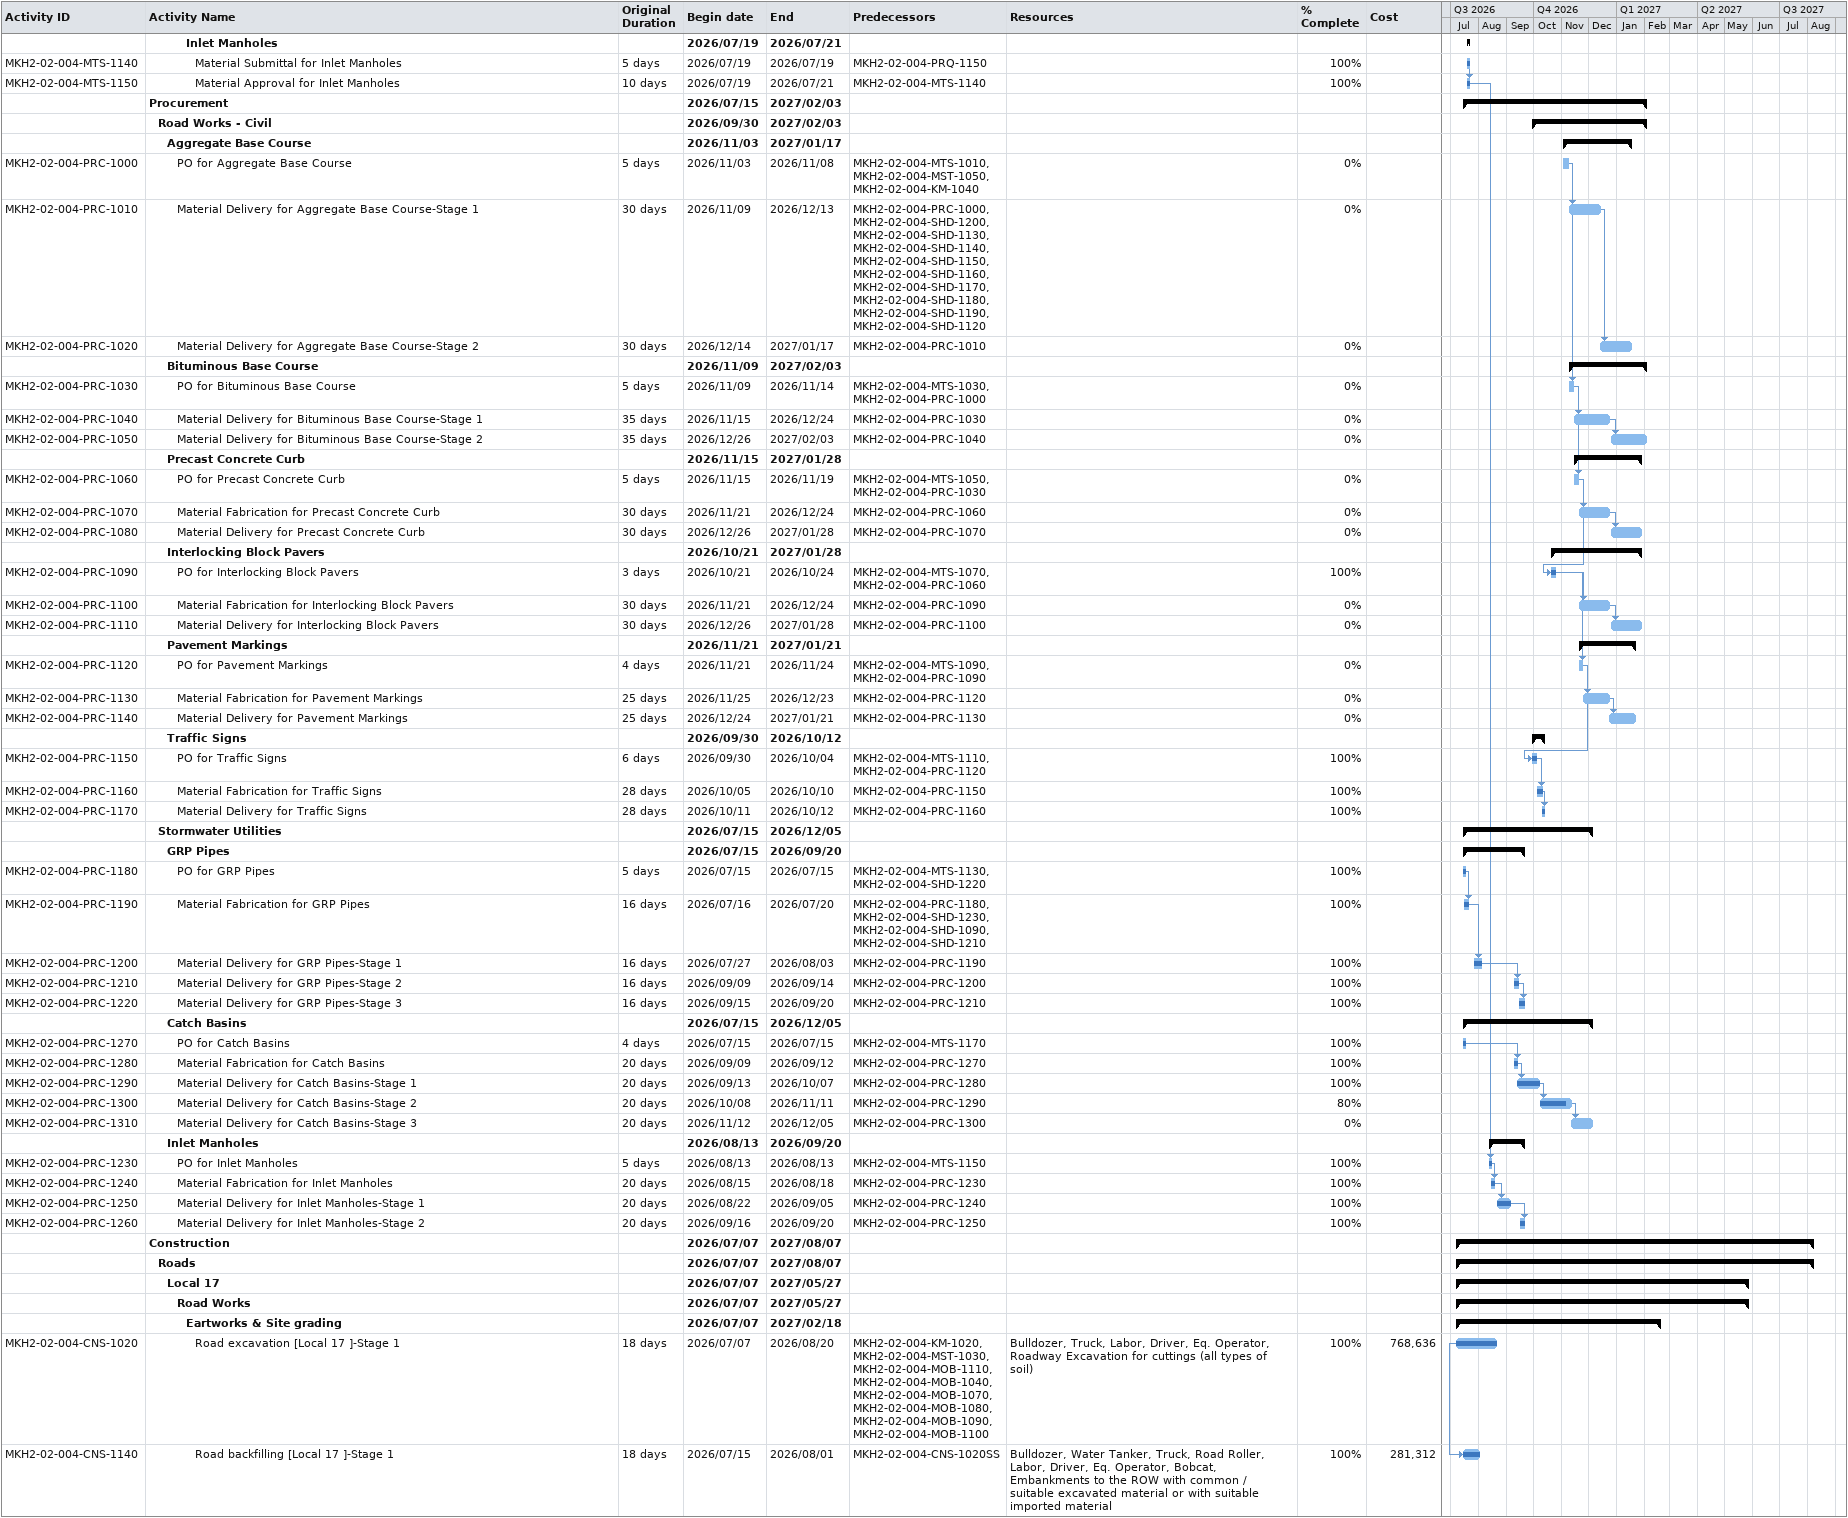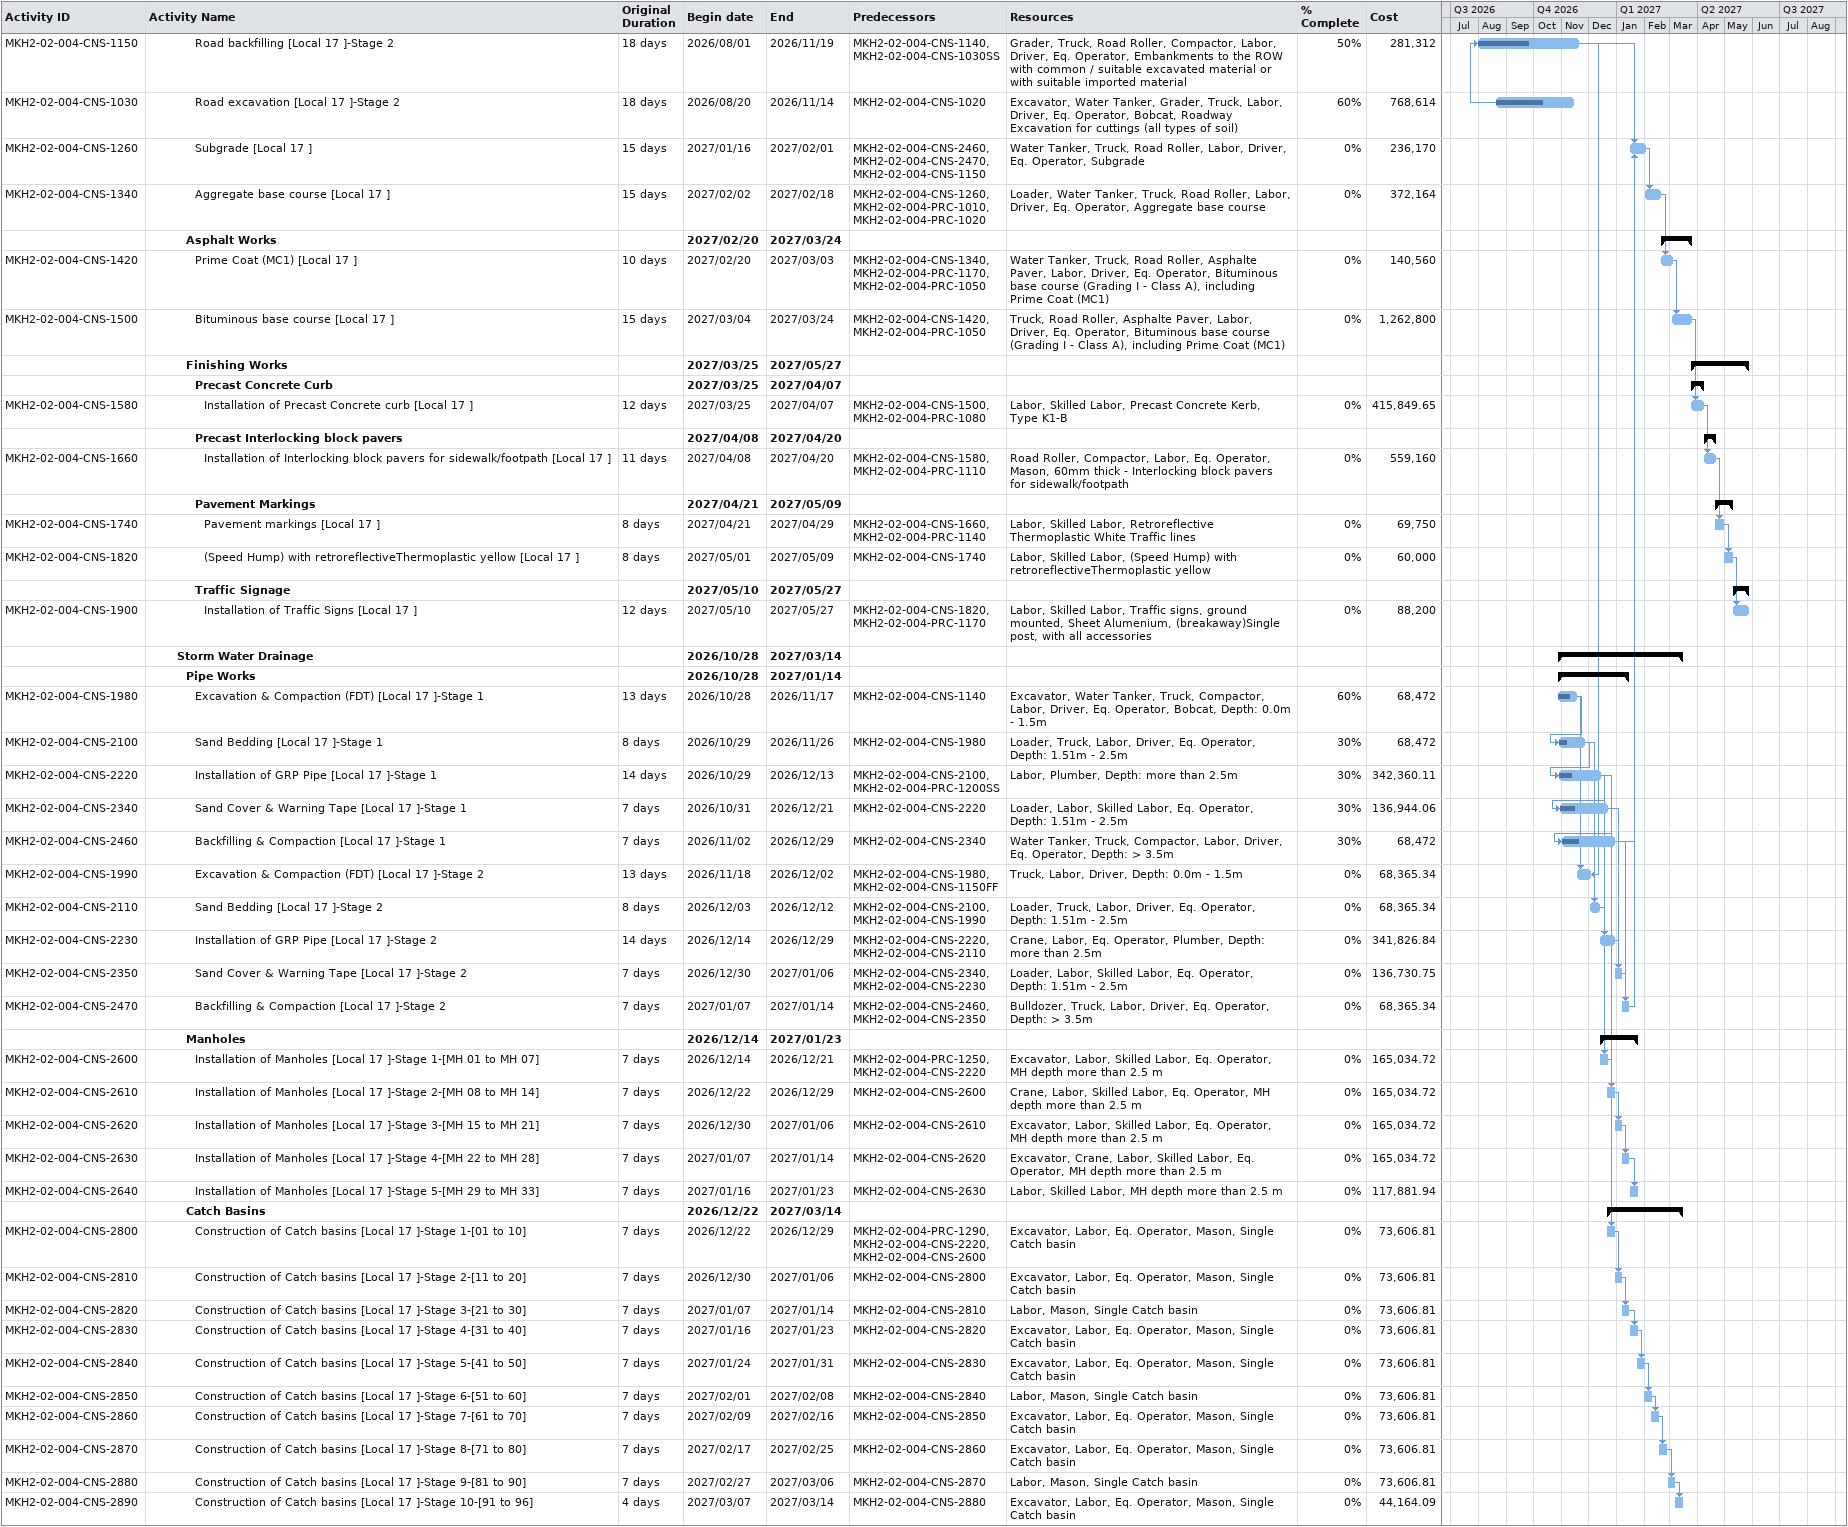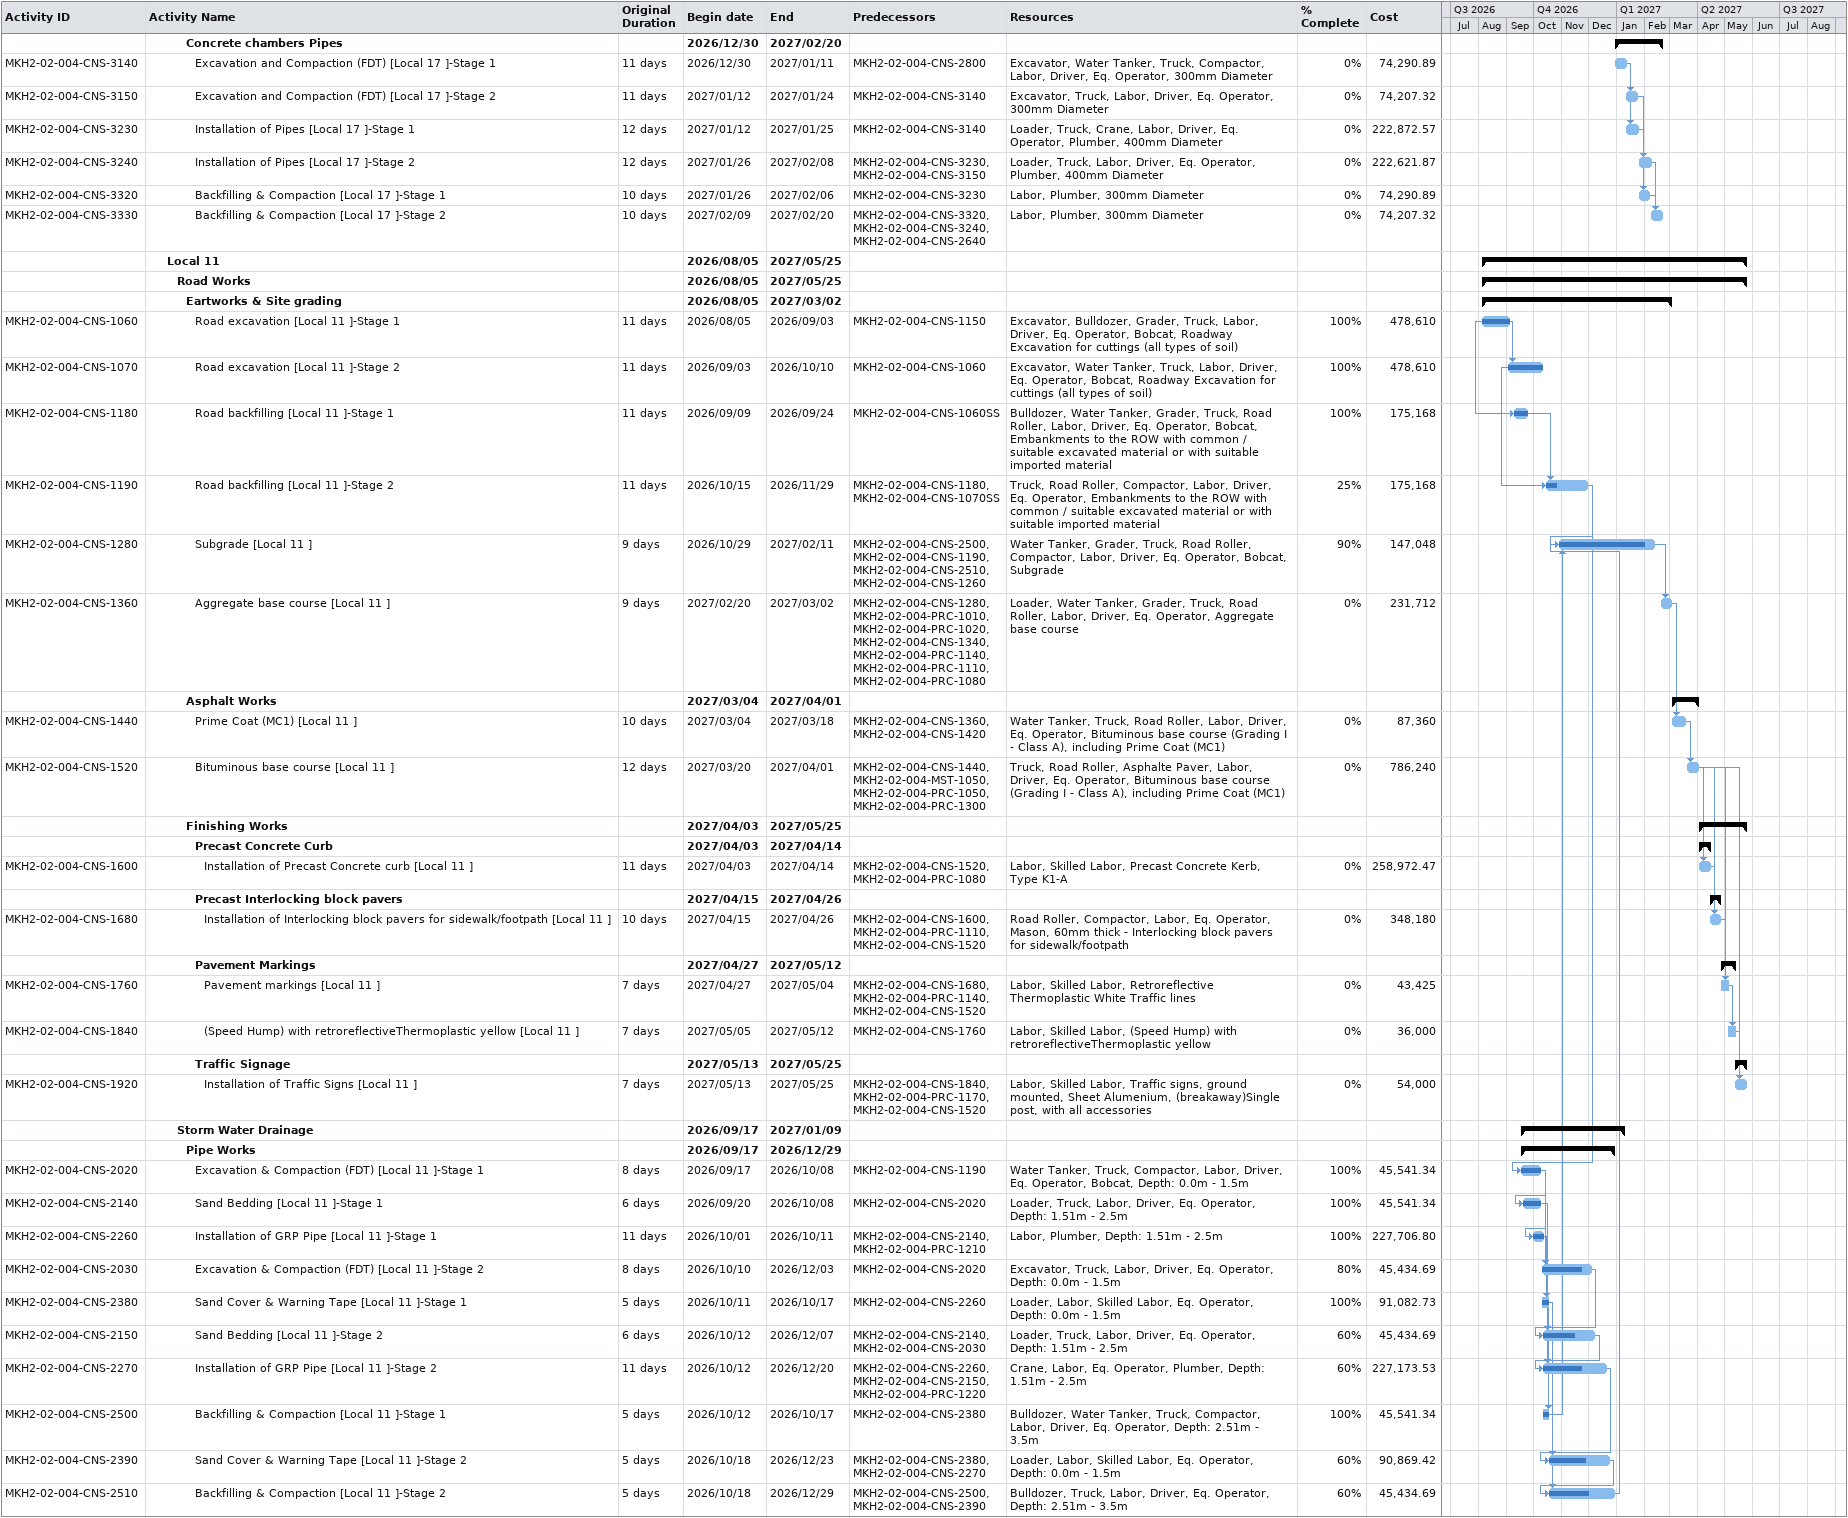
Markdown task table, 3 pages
| ID | Level | Task | Original duration | Start | Finish | Predecessors | Resources | % complete | Cost |
|---|---|---|---|---|---|---|---|---|---|
|  | 5 | **Inlet Manholes** |  | 2026-07-19 | 2026-07-21 |  |  |  |  |
| MKH2-02-004-MTS-1140 | 6 | Material Submittal for Inlet Manholes | 5d | 2026-07-19 | 2026-07-19 | MKH2-02-004-PRQ-1150 |  | 100 |  |
| MKH2-02-004-MTS-1150 | 6 | Material Approval for Inlet Manholes | 10d | 2026-07-19 | 2026-07-21 | MKH2-02-004-MTS-1140 |  | 100 |  |
|  | 1 | **Procurement** |  | 2026-07-15 | 2027-02-03 |  |  |  |  |
|  | 2 | **Road Works - Civil** |  | 2026-09-30 | 2027-02-03 |  |  |  |  |
|  | 3 | **Aggregate Base Course** |  | 2026-11-03 | 2027-01-17 |  |  |  |  |
| MKH2-02-004-PRC-1000 | 4 | PO for Aggregate Base Course | 5d | 2026-11-03 | 2026-11-08 | MKH2-02-004-MTS-1010, MKH2-02-004-MST-1050, MKH2-02-004-KM-1040 |  | 0 |  |
| MKH2-02-004-PRC-1010 | 4 | Material Delivery for Aggregate Base Course-Stage 1 | 30d | 2026-11-09 | 2026-12-13 | MKH2-02-004-PRC-1000, MKH2-02-004-SHD-1200, MKH2-02-004-SHD-1130, MKH2-02-004-SHD-1140, MKH2-02-004-SHD-1150, MKH2-02-004-SHD-1160, MKH2-02-004-SHD-1170, MKH2-02-004-SHD-1180, MKH2-02-004-SHD-1190, MKH2-02-004-SHD-1120 |  | 0 |  |
| MKH2-02-004-PRC-1020 | 4 | Material Delivery for Aggregate Base Course-Stage 2 | 30d | 2026-12-14 | 2027-01-17 | MKH2-02-004-PRC-1010 |  | 0 |  |
|  | 3 | **Bituminous Base Course** |  | 2026-11-09 | 2027-02-03 |  |  |  |  |
| MKH2-02-004-PRC-1030 | 4 | PO for Bituminous Base Course | 5d | 2026-11-09 | 2026-11-14 | MKH2-02-004-MTS-1030, MKH2-02-004-PRC-1000 |  | 0 |  |
| MKH2-02-004-PRC-1040 | 4 | Material Delivery for Bituminous Base Course-Stage 1 | 35d | 2026-11-15 | 2026-12-24 | MKH2-02-004-PRC-1030 |  | 0 |  |
| MKH2-02-004-PRC-1050 | 4 | Material Delivery for Bituminous Base Course-Stage 2 | 35d | 2026-12-26 | 2027-02-03 | MKH2-02-004-PRC-1040 |  | 0 |  |
|  | 3 | **Precast Concrete Curb** |  | 2026-11-15 | 2027-01-28 |  |  |  |  |
| MKH2-02-004-PRC-1060 | 4 | PO for Precast Concrete Curb | 5d | 2026-11-15 | 2026-11-19 | MKH2-02-004-MTS-1050, MKH2-02-004-PRC-1030 |  | 0 |  |
| MKH2-02-004-PRC-1070 | 4 | Material Fabrication for Precast Concrete Curb | 30d | 2026-11-21 | 2026-12-24 | MKH2-02-004-PRC-1060 |  | 0 |  |
| MKH2-02-004-PRC-1080 | 4 | Material Delivery for Precast Concrete Curb | 30d | 2026-12-26 | 2027-01-28 | MKH2-02-004-PRC-1070 |  | 0 |  |
|  | 3 | **Interlocking Block Pavers** |  | 2026-10-21 | 2027-01-28 |  |  |  |  |
| MKH2-02-004-PRC-1090 | 4 | PO for Interlocking Block Pavers | 3d | 2026-10-21 | 2026-10-24 | MKH2-02-004-MTS-1070, MKH2-02-004-PRC-1060 |  | 100 |  |
| MKH2-02-004-PRC-1100 | 4 | Material Fabrication for Interlocking Block Pavers | 30d | 2026-11-21 | 2026-12-24 | MKH2-02-004-PRC-1090 |  | 0 |  |
| MKH2-02-004-PRC-1110 | 4 | Material Delivery for Interlocking Block Pavers | 30d | 2026-12-26 | 2027-01-28 | MKH2-02-004-PRC-1100 |  | 0 |  |
|  | 3 | **Pavement Markings** |  | 2026-11-21 | 2027-01-21 |  |  |  |  |
| MKH2-02-004-PRC-1120 | 4 | PO for Pavement Markings | 4d | 2026-11-21 | 2026-11-24 | MKH2-02-004-MTS-1090, MKH2-02-004-PRC-1090 |  | 0 |  |
| MKH2-02-004-PRC-1130 | 4 | Material Fabrication for Pavement Markings | 25d | 2026-11-25 | 2026-12-23 | MKH2-02-004-PRC-1120 |  | 0 |  |
| MKH2-02-004-PRC-1140 | 4 | Material Delivery for Pavement Markings | 25d | 2026-12-24 | 2027-01-21 | MKH2-02-004-PRC-1130 |  | 0 |  |
|  | 3 | **Traffic Signs** |  | 2026-09-30 | 2026-10-12 |  |  |  |  |
| MKH2-02-004-PRC-1150 | 4 | PO for Traffic Signs | 6d | 2026-09-30 | 2026-10-04 | MKH2-02-004-MTS-1110, MKH2-02-004-PRC-1120 |  | 100 |  |
| MKH2-02-004-PRC-1160 | 4 | Material Fabrication for Traffic Signs | 28d | 2026-10-05 | 2026-10-10 | MKH2-02-004-PRC-1150 |  | 100 |  |
| MKH2-02-004-PRC-1170 | 4 | Material Delivery for Traffic Signs | 28d | 2026-10-11 | 2026-10-12 | MKH2-02-004-PRC-1160 |  | 100 |  |
|  | 2 | **Stormwater Utilities** |  | 2026-07-15 | 2026-12-05 |  |  |  |  |
|  | 3 | **GRP Pipes** |  | 2026-07-15 | 2026-09-20 |  |  |  |  |
| MKH2-02-004-PRC-1180 | 4 | PO for GRP Pipes | 5d | 2026-07-15 | 2026-07-15 | MKH2-02-004-MTS-1130, MKH2-02-004-SHD-1220 |  | 100 |  |
| MKH2-02-004-PRC-1190 | 4 | Material Fabrication for GRP Pipes | 16d | 2026-07-16 | 2026-07-20 | MKH2-02-004-PRC-1180, MKH2-02-004-SHD-1230, MKH2-02-004-SHD-1090, MKH2-02-004-SHD-1210 |  | 100 |  |
| MKH2-02-004-PRC-1200 | 4 | Material Delivery for GRP Pipes-Stage 1 | 16d | 2026-07-27 | 2026-08-03 | MKH2-02-004-PRC-1190 |  | 100 |  |
| MKH2-02-004-PRC-1210 | 4 | Material Delivery for GRP Pipes-Stage 2 | 16d | 2026-09-09 | 2026-09-14 | MKH2-02-004-PRC-1200 |  | 100 |  |
| MKH2-02-004-PRC-1220 | 4 | Material Delivery for GRP Pipes-Stage 3 | 16d | 2026-09-15 | 2026-09-20 | MKH2-02-004-PRC-1210 |  | 100 |  |
|  | 3 | **Catch Basins** |  | 2026-07-15 | 2026-12-05 |  |  |  |  |
| MKH2-02-004-PRC-1270 | 4 | PO for Catch Basins | 4d | 2026-07-15 | 2026-07-15 | MKH2-02-004-MTS-1170 |  | 100 |  |
| MKH2-02-004-PRC-1280 | 4 | Material Fabrication for Catch Basins | 20d | 2026-09-09 | 2026-09-12 | MKH2-02-004-PRC-1270 |  | 100 |  |
| MKH2-02-004-PRC-1290 | 4 | Material Delivery for Catch Basins-Stage 1 | 20d | 2026-09-13 | 2026-10-07 | MKH2-02-004-PRC-1280 |  | 100 |  |
| MKH2-02-004-PRC-1300 | 4 | Material Delivery for Catch Basins-Stage 2 | 20d | 2026-10-08 | 2026-11-11 | MKH2-02-004-PRC-1290 |  | 80 |  |
| MKH2-02-004-PRC-1310 | 4 | Material Delivery for Catch Basins-Stage 3 | 20d | 2026-11-12 | 2026-12-05 | MKH2-02-004-PRC-1300 |  | 0 |  |
|  | 3 | **Inlet Manholes** |  | 2026-08-13 | 2026-09-20 |  |  |  |  |
| MKH2-02-004-PRC-1230 | 4 | PO for Inlet Manholes | 5d | 2026-08-13 | 2026-08-13 | MKH2-02-004-MTS-1150 |  | 100 |  |
| MKH2-02-004-PRC-1240 | 4 | Material Fabrication for Inlet Manholes | 20d | 2026-08-15 | 2026-08-18 | MKH2-02-004-PRC-1230 |  | 100 |  |
| MKH2-02-004-PRC-1250 | 4 | Material Delivery for Inlet Manholes-Stage 1 | 20d | 2026-08-22 | 2026-09-05 | MKH2-02-004-PRC-1240 |  | 100 |  |
| MKH2-02-004-PRC-1260 | 4 | Material Delivery for Inlet Manholes-Stage 2 | 20d | 2026-09-16 | 2026-09-20 | MKH2-02-004-PRC-1250 |  | 100 |  |
|  | 1 | **Construction** |  | 2026-07-07 | 2027-08-07 |  |  |  |  |
|  | 2 | **Roads** |  | 2026-07-07 | 2027-08-07 |  |  |  |  |
|  | 3 | **Local 17** |  | 2026-07-07 | 2027-05-27 |  |  |  |  |
|  | 4 | **Road Works** |  | 2026-07-07 | 2027-05-27 |  |  |  |  |
|  | 5 | **Eartworks & Site grading** |  | 2026-07-07 | 2027-02-18 |  |  |  |  |
| MKH2-02-004-CNS-1020 | 6 | Road excavation [Local 17 ]-Stage 1 | 18d | 2026-07-07 | 2026-08-20 | MKH2-02-004-KM-1020, MKH2-02-004-MST-1030, MKH2-02-004-MOB-1110, MKH2-02-004-MOB-1040, MKH2-02-004-MOB-1070, MKH2-02-004-MOB-1080, MKH2-02-004-MOB-1090, MKH2-02-004-MOB-1100 | Bulldozer, Truck, Labor, Driver, Eq. Operator, Roadway Excavation for cuttings (all types of soil) | 100 | 768636 |
| MKH2-02-004-CNS-1140 | 6 | Road backfilling [Local 17 ]-Stage 1 | 18d | 2026-07-15 | 2026-08-01 | MKH2-02-004-CNS-1020SS | Bulldozer, Water Tanker, Truck, Road Roller, Labor, Driver, Eq. Operator, Bobcat, Embankments to the ROW with common / suitable excavated material or with suitable imported material | 100 | 281312 |
| MKH2-02-004-CNS-1150 | 6 | Road backfilling [Local 17 ]-Stage 2 | 18d | 2026-08-01 | 2026-11-19 | MKH2-02-004-CNS-1140, MKH2-02-004-CNS-1030SS | Grader, Truck, Road Roller, Compactor, Labor, Driver, Eq. Operator, Embankments to the ROW with common / suitable excavated material or with suitable imported material | 50 | 281312 |
| MKH2-02-004-CNS-1030 | 6 | Road excavation [Local 17 ]-Stage 2 | 18d | 2026-08-20 | 2026-11-14 | MKH2-02-004-CNS-1020 | Excavator, Water Tanker, Grader, Truck, Labor, Driver, Eq. Operator, Bobcat, Roadway Excavation for cuttings (all types of soil) | 60 | 768614 |
| MKH2-02-004-CNS-1260 | 6 | Subgrade [Local 17 ] | 15d | 2027-01-16 | 2027-02-01 | MKH2-02-004-CNS-2460, MKH2-02-004-CNS-2470, MKH2-02-004-CNS-1150 | Water Tanker, Truck, Road Roller, Labor, Driver, Eq. Operator, Subgrade | 0 | 236170 |
| MKH2-02-004-CNS-1340 | 6 | Aggregate base course [Local 17 ] | 15d | 2027-02-02 | 2027-02-18 | MKH2-02-004-CNS-1260, MKH2-02-004-PRC-1010, MKH2-02-004-PRC-1020 | Loader, Water Tanker, Truck, Road Roller, Labor, Driver, Eq. Operator, Aggregate base course | 0 | 372164 |
|  | 5 | **Asphalt Works** |  | 2027-02-20 | 2027-03-24 |  |  |  |  |
| MKH2-02-004-CNS-1420 | 6 | Prime Coat (MC1) [Local 17 ] | 10d | 2027-02-20 | 2027-03-03 | MKH2-02-004-CNS-1340, MKH2-02-004-PRC-1170, MKH2-02-004-PRC-1050 | Water Tanker, Truck, Road Roller, Asphalte Paver, Labor, Driver, Eq. Operator, Bituminous base course (Grading I - Class A), including Prime Coat (MC1) | 0 | 140560 |
| MKH2-02-004-CNS-1500 | 6 | Bituminous base course [Local 17 ] | 15d | 2027-03-04 | 2027-03-24 | MKH2-02-004-CNS-1420, MKH2-02-004-PRC-1050 | Truck, Road Roller, Asphalte Paver, Labor, Driver, Eq. Operator, Bituminous base course (Grading I - Class A), including Prime Coat (MC1) | 0 | 1262800 |
|  | 5 | **Finishing Works** |  | 2027-03-25 | 2027-05-27 |  |  |  |  |
|  | 6 | **Precast Concrete Curb** |  | 2027-03-25 | 2027-04-07 |  |  |  |  |
| MKH2-02-004-CNS-1580 | 7 | Installation of Precast Concrete curb [Local 17 ] | 12d | 2027-03-25 | 2027-04-07 | MKH2-02-004-CNS-1500, MKH2-02-004-PRC-1080 | Labor, Skilled Labor, Precast Concrete Kerb, Type K1-B | 0 | 415849.65 |
|  | 6 | **Precast Interlocking block pavers** |  | 2027-04-08 | 2027-04-20 |  |  |  |  |
| MKH2-02-004-CNS-1660 | 7 | Installation of Interlocking block pavers for sidewalk/footpath [Local 17 ] | 11d | 2027-04-08 | 2027-04-20 | MKH2-02-004-CNS-1580, MKH2-02-004-PRC-1110 | Road Roller, Compactor, Labor, Eq. Operator, Mason, 60mm thick - Interlocking block pavers for sidewalk/footpath | 0 | 559160 |
|  | 6 | **Pavement Markings** |  | 2027-04-21 | 2027-05-09 |  |  |  |  |
| MKH2-02-004-CNS-1740 | 7 | Pavement markings [Local 17 ] | 8d | 2027-04-21 | 2027-04-29 | MKH2-02-004-CNS-1660, MKH2-02-004-PRC-1140 | Labor, Skilled Labor, Retroreflective Thermoplastic White Traffic lines | 0 | 69750 |
| MKH2-02-004-CNS-1820 | 7 | (Speed Hump) with retroreflectiveThermoplastic yellow [Local 17 ] | 8d | 2027-05-01 | 2027-05-09 | MKH2-02-004-CNS-1740 | Labor, Skilled Labor, (Speed Hump) with retroreflectiveThermoplastic yellow | 0 | 60000 |
|  | 6 | **Traffic Signage** |  | 2027-05-10 | 2027-05-27 |  |  |  |  |
| MKH2-02-004-CNS-1900 | 7 | Installation of Traffic Signs [Local 17 ] | 12d | 2027-05-10 | 2027-05-27 | MKH2-02-004-CNS-1820, MKH2-02-004-PRC-1170 | Labor, Skilled Labor, Traffic signs, ground mounted, Sheet Alumenium, (breakaway)Single post, with all accessories | 0 | 88200 |
|  | 4 | **Storm Water Drainage** |  | 2026-10-28 | 2027-03-14 |  |  |  |  |
|  | 5 | **Pipe Works** |  | 2026-10-28 | 2027-01-14 |  |  |  |  |
| MKH2-02-004-CNS-1980 | 6 | Excavation & Compaction (FDT) [Local 17 ]-Stage 1 | 13d | 2026-10-28 | 2026-11-17 | MKH2-02-004-CNS-1140 | Excavator, Water Tanker, Truck, Compactor, Labor, Driver, Eq. Operator, Bobcat, Depth: 0.0m - 1.5m | 60 | 68472 |
| MKH2-02-004-CNS-2100 | 6 | Sand Bedding [Local 17 ]-Stage 1 | 8d | 2026-10-29 | 2026-11-26 | MKH2-02-004-CNS-1980 | Loader, Truck, Labor, Driver, Eq. Operator, Depth: 1.51m - 2.5m | 30 | 68472 |
| MKH2-02-004-CNS-2220 | 6 | Installation of GRP Pipe [Local 17 ]-Stage 1 | 14d | 2026-10-29 | 2026-12-13 | MKH2-02-004-CNS-2100, MKH2-02-004-PRC-1200SS | Labor, Plumber, Depth: more than 2.5m | 30 | 342360.11 |
| MKH2-02-004-CNS-2340 | 6 | Sand Cover & Warning Tape [Local 17 ]-Stage 1 | 7d | 2026-10-31 | 2026-12-21 | MKH2-02-004-CNS-2220 | Loader, Labor, Skilled Labor, Eq. Operator, Depth: 1.51m - 2.5m | 30 | 136944.06 |
| MKH2-02-004-CNS-2460 | 6 | Backfilling & Compaction [Local 17 ]-Stage 1 | 7d | 2026-11-02 | 2026-12-29 | MKH2-02-004-CNS-2340 | Water Tanker, Truck, Compactor, Labor, Driver, Eq. Operator, Depth: > 3.5m | 30 | 68472 |
| MKH2-02-004-CNS-1990 | 6 | Excavation & Compaction (FDT) [Local 17 ]-Stage 2 | 13d | 2026-11-18 | 2026-12-02 | MKH2-02-004-CNS-1980, MKH2-02-004-CNS-1150FF | Truck, Labor, Driver, Depth: 0.0m - 1.5m | 0 | 68365.34 |
| MKH2-02-004-CNS-2110 | 6 | Sand Bedding [Local 17 ]-Stage 2 | 8d | 2026-12-03 | 2026-12-12 | MKH2-02-004-CNS-2100, MKH2-02-004-CNS-1990 | Loader, Truck, Labor, Driver, Eq. Operator, Depth: 1.51m - 2.5m | 0 | 68365.34 |
| MKH2-02-004-CNS-2230 | 6 | Installation of GRP Pipe [Local 17 ]-Stage 2 | 14d | 2026-12-14 | 2026-12-29 | MKH2-02-004-CNS-2220, MKH2-02-004-CNS-2110 | Crane, Labor, Eq. Operator, Plumber, Depth: more than 2.5m | 0 | 341826.84 |
| MKH2-02-004-CNS-2350 | 6 | Sand Cover & Warning Tape [Local 17 ]-Stage 2 | 7d | 2026-12-30 | 2027-01-06 | MKH2-02-004-CNS-2340, MKH2-02-004-CNS-2230 | Loader, Labor, Skilled Labor, Eq. Operator, Depth: 1.51m - 2.5m | 0 | 136730.75 |
| MKH2-02-004-CNS-2470 | 6 | Backfilling & Compaction [Local 17 ]-Stage 2 | 7d | 2027-01-07 | 2027-01-14 | MKH2-02-004-CNS-2460, MKH2-02-004-CNS-2350 | Bulldozer, Truck, Labor, Driver, Eq. Operator, Depth: > 3.5m | 0 | 68365.34 |
|  | 5 | **Manholes** |  | 2026-12-14 | 2027-01-23 |  |  |  |  |
| MKH2-02-004-CNS-2600 | 6 | Installation of Manholes [Local 17 ]-Stage 1-[MH 01 to MH 07] | 7d | 2026-12-14 | 2026-12-21 | MKH2-02-004-PRC-1250, MKH2-02-004-CNS-2220 | Excavator, Labor, Skilled Labor, Eq. Operator, MH depth more than 2.5 m | 0 | 165034.72 |
| MKH2-02-004-CNS-2610 | 6 | Installation of Manholes [Local 17 ]-Stage 2-[MH 08 to MH 14] | 7d | 2026-12-22 | 2026-12-29 | MKH2-02-004-CNS-2600 | Crane, Labor, Skilled Labor, Eq. Operator, MH depth more than 2.5 m | 0 | 165034.72 |
| MKH2-02-004-CNS-2620 | 6 | Installation of Manholes [Local 17 ]-Stage 3-[MH 15 to MH 21] | 7d | 2026-12-30 | 2027-01-06 | MKH2-02-004-CNS-2610 | Excavator, Labor, Skilled Labor, Eq. Operator, MH depth more than 2.5 m | 0 | 165034.72 |
| MKH2-02-004-CNS-2630 | 6 | Installation of Manholes [Local 17 ]-Stage 4-[MH 22 to MH 28] | 7d | 2027-01-07 | 2027-01-14 | MKH2-02-004-CNS-2620 | Excavator, Crane, Labor, Skilled Labor, Eq. Operator, MH depth more than 2.5 m | 0 | 165034.72 |
| MKH2-02-004-CNS-2640 | 6 | Installation of Manholes [Local 17 ]-Stage 5-[MH 29 to MH 33] | 7d | 2027-01-16 | 2027-01-23 | MKH2-02-004-CNS-2630 | Labor, Skilled Labor, MH depth more than 2.5 m | 0 | 117881.94 |
|  | 5 | **Catch Basins** |  | 2026-12-22 | 2027-03-14 |  |  |  |  |
| MKH2-02-004-CNS-2800 | 6 | Construction of Catch basins [Local 17 ]-Stage 1-[01 to 10] | 7d | 2026-12-22 | 2026-12-29 | MKH2-02-004-PRC-1290, MKH2-02-004-CNS-2220, MKH2-02-004-CNS-2600 | Excavator, Labor, Eq. Operator, Mason, Single Catch basin | 0 | 73606.81 |
| MKH2-02-004-CNS-2810 | 6 | Construction of Catch basins [Local 17 ]-Stage 2-[11 to 20] | 7d | 2026-12-30 | 2027-01-06 | MKH2-02-004-CNS-2800 | Excavator, Labor, Eq. Operator, Mason, Single Catch basin | 0 | 73606.81 |
| MKH2-02-004-CNS-2820 | 6 | Construction of Catch basins [Local 17 ]-Stage 3-[21 to 30] | 7d | 2027-01-07 | 2027-01-14 | MKH2-02-004-CNS-2810 | Labor, Mason, Single Catch basin | 0 | 73606.81 |
| MKH2-02-004-CNS-2830 | 6 | Construction of Catch basins [Local 17 ]-Stage 4-[31 to 40] | 7d | 2027-01-16 | 2027-01-23 | MKH2-02-004-CNS-2820 | Excavator, Labor, Eq. Operator, Mason, Single Catch basin | 0 | 73606.81 |
| MKH2-02-004-CNS-2840 | 6 | Construction of Catch basins [Local 17 ]-Stage 5-[41 to 50] | 7d | 2027-01-24 | 2027-01-31 | MKH2-02-004-CNS-2830 | Excavator, Labor, Eq. Operator, Mason, Single Catch basin | 0 | 73606.81 |
| MKH2-02-004-CNS-2850 | 6 | Construction of Catch basins [Local 17 ]-Stage 6-[51 to 60] | 7d | 2027-02-01 | 2027-02-08 | MKH2-02-004-CNS-2840 | Labor, Mason, Single Catch basin | 0 | 73606.81 |
| MKH2-02-004-CNS-2860 | 6 | Construction of Catch basins [Local 17 ]-Stage 7-[61 to 70] | 7d | 2027-02-09 | 2027-02-16 | MKH2-02-004-CNS-2850 | Excavator, Labor, Eq. Operator, Mason, Single Catch basin | 0 | 73606.81 |
| MKH2-02-004-CNS-2870 | 6 | Construction of Catch basins [Local 17 ]-Stage 8-[71 to 80] | 7d | 2027-02-17 | 2027-02-25 | MKH2-02-004-CNS-2860 | Excavator, Labor, Eq. Operator, Mason, Single Catch basin | 0 | 73606.81 |
| MKH2-02-004-CNS-2880 | 6 | Construction of Catch basins [Local 17 ]-Stage 9-[81 to 90] | 7d | 2027-02-27 | 2027-03-06 | MKH2-02-004-CNS-2870 | Labor, Mason, Single Catch basin | 0 | 73606.81 |
| MKH2-02-004-CNS-2890 | 6 | Construction of Catch basins [Local 17 ]-Stage 10-[91 to 96] | 4d | 2027-03-07 | 2027-03-14 | MKH2-02-004-CNS-2880 | Excavator, Labor, Eq. Operator, Mason, Single Catch basin | 0 | 44164.09 |
|  | 5 | **Concrete chambers Pipes** |  | 2026-12-30 | 2027-02-20 |  |  |  |  |
| MKH2-02-004-CNS-3140 | 6 | Excavation and Compaction (FDT) [Local 17 ]-Stage 1 | 11d | 2026-12-30 | 2027-01-11 | MKH2-02-004-CNS-2800 | Excavator, Water Tanker, Truck, Compactor, Labor, Driver, Eq. Operator, 300mm Diameter | 0 | 74290.89 |
| MKH2-02-004-CNS-3150 | 6 | Excavation and Compaction (FDT) [Local 17 ]-Stage 2 | 11d | 2027-01-12 | 2027-01-24 | MKH2-02-004-CNS-3140 | Excavator, Truck, Labor, Driver, Eq. Operator, 300mm Diameter | 0 | 74207.32 |
| MKH2-02-004-CNS-3230 | 6 | Installation of Pipes [Local 17 ]-Stage 1 | 12d | 2027-01-12 | 2027-01-25 | MKH2-02-004-CNS-3140 | Loader, Truck, Crane, Labor, Driver, Eq. Operator, Plumber, 400mm Diameter | 0 | 222872.57 |
| MKH2-02-004-CNS-3240 | 6 | Installation of Pipes [Local 17 ]-Stage 2 | 12d | 2027-01-26 | 2027-02-08 | MKH2-02-004-CNS-3230, MKH2-02-004-CNS-3150 | Loader, Truck, Labor, Driver, Eq. Operator, Plumber, 400mm Diameter | 0 | 222621.87 |
| MKH2-02-004-CNS-3320 | 6 | Backfilling & Compaction [Local 17 ]-Stage 1 | 10d | 2027-01-26 | 2027-02-06 | MKH2-02-004-CNS-3230 | Labor, Plumber, 300mm Diameter | 0 | 74290.89 |
| MKH2-02-004-CNS-3330 | 6 | Backfilling & Compaction [Local 17 ]-Stage 2 | 10d | 2027-02-09 | 2027-02-20 | MKH2-02-004-CNS-3320, MKH2-02-004-CNS-3240, MKH2-02-004-CNS-2640 | Labor, Plumber, 300mm Diameter | 0 | 74207.32 |
|  | 3 | **Local 11** |  | 2026-08-05 | 2027-05-25 |  |  |  |  |
|  | 4 | **Road Works** |  | 2026-08-05 | 2027-05-25 |  |  |  |  |
|  | 5 | **Eartworks & Site grading** |  | 2026-08-05 | 2027-03-02 |  |  |  |  |
| MKH2-02-004-CNS-1060 | 6 | Road excavation [Local 11 ]-Stage 1 | 11d | 2026-08-05 | 2026-09-03 | MKH2-02-004-CNS-1150 | Excavator, Bulldozer, Grader, Truck, Labor, Driver, Eq. Operator, Bobcat, Roadway Excavation for cuttings (all types of soil) | 100 | 478610 |
| MKH2-02-004-CNS-1070 | 6 | Road excavation [Local 11 ]-Stage 2 | 11d | 2026-09-03 | 2026-10-10 | MKH2-02-004-CNS-1060 | Excavator, Water Tanker, Truck, Labor, Driver, Eq. Operator, Bobcat, Roadway Excavation for cuttings (all types of soil) | 100 | 478610 |
| MKH2-02-004-CNS-1180 | 6 | Road backfilling [Local 11 ]-Stage 1 | 11d | 2026-09-09 | 2026-09-24 | MKH2-02-004-CNS-1060SS | Bulldozer, Water Tanker, Grader, Truck, Road Roller, Labor, Driver, Eq. Operator, Bobcat, Embankments to the ROW with common / suitable excavated material or with suitable imported material | 100 | 175168 |
| MKH2-02-004-CNS-1190 | 6 | Road backfilling [Local 11 ]-Stage 2 | 11d | 2026-10-15 | 2026-11-29 | MKH2-02-004-CNS-1180, MKH2-02-004-CNS-1070SS | Truck, Road Roller, Compactor, Labor, Driver, Eq. Operator, Embankments to the ROW with common / suitable excavated material or with suitable imported material | 25 | 175168 |
| MKH2-02-004-CNS-1280 | 6 | Subgrade [Local 11 ] | 9d | 2026-10-29 | 2027-02-11 | MKH2-02-004-CNS-2500, MKH2-02-004-CNS-1190, MKH2-02-004-CNS-2510, MKH2-02-004-CNS-1260 | Water Tanker, Grader, Truck, Road Roller, Compactor, Labor, Driver, Eq. Operator, Bobcat, Subgrade | 90 | 147048 |
| MKH2-02-004-CNS-1360 | 6 | Aggregate base course [Local 11 ] | 9d | 2027-02-20 | 2027-03-02 | MKH2-02-004-CNS-1280, MKH2-02-004-PRC-1010, MKH2-02-004-PRC-1020, MKH2-02-004-CNS-1340, MKH2-02-004-PRC-1140, MKH2-02-004-PRC-1110, MKH2-02-004-PRC-1080 | Loader, Water Tanker, Grader, Truck, Road Roller, Labor, Driver, Eq. Operator, Aggregate base course | 0 | 231712 |
|  | 5 | **Asphalt Works** |  | 2027-03-04 | 2027-04-01 |  |  |  |  |
| MKH2-02-004-CNS-1440 | 6 | Prime Coat (MC1) [Local 11 ] | 10d | 2027-03-04 | 2027-03-18 | MKH2-02-004-CNS-1360, MKH2-02-004-CNS-1420 | Water Tanker, Truck, Road Roller, Labor, Driver, Eq. Operator, Bituminous base course (Grading I - Class A), including Prime Coat (MC1) | 0 | 87360 |
| MKH2-02-004-CNS-1520 | 6 | Bituminous base course [Local 11 ] | 12d | 2027-03-20 | 2027-04-01 | MKH2-02-004-CNS-1440, MKH2-02-004-MST-1050, MKH2-02-004-PRC-1050, MKH2-02-004-PRC-1300 | Truck, Road Roller, Asphalte Paver, Labor, Driver, Eq. Operator, Bituminous base course (Grading I - Class A), including Prime Coat (MC1) | 0 | 786240 |
|  | 5 | **Finishing Works** |  | 2027-04-03 | 2027-05-25 |  |  |  |  |
|  | 6 | **Precast Concrete Curb** |  | 2027-04-03 | 2027-04-14 |  |  |  |  |
| MKH2-02-004-CNS-1600 | 7 | Installation of Precast Concrete curb [Local 11 ] | 11d | 2027-04-03 | 2027-04-14 | MKH2-02-004-CNS-1520, MKH2-02-004-PRC-1080 | Labor, Skilled Labor, Precast Concrete Kerb, Type K1-A | 0 | 258972.47 |
|  | 6 | **Precast Interlocking block pavers** |  | 2027-04-15 | 2027-04-26 |  |  |  |  |
| MKH2-02-004-CNS-1680 | 7 | Installation of Interlocking block pavers for sidewalk/footpath [Local 11 ] | 10d | 2027-04-15 | 2027-04-26 | MKH2-02-004-CNS-1600, MKH2-02-004-PRC-1110, MKH2-02-004-CNS-1520 | Road Roller, Compactor, Labor, Eq. Operator, Mason, 60mm thick - Interlocking block pavers for sidewalk/footpath | 0 | 348180 |
|  | 6 | **Pavement Markings** |  | 2027-04-27 | 2027-05-12 |  |  |  |  |
| MKH2-02-004-CNS-1760 | 7 | Pavement markings [Local 11 ] | 7d | 2027-04-27 | 2027-05-04 | MKH2-02-004-CNS-1680, MKH2-02-004-PRC-1140, MKH2-02-004-CNS-1520 | Labor, Skilled Labor, Retroreflective Thermoplastic White Traffic lines | 0 | 43425 |
| MKH2-02-004-CNS-1840 | 7 | (Speed Hump) with retroreflectiveThermoplastic yellow [Local 11 ] | 7d | 2027-05-05 | 2027-05-12 | MKH2-02-004-CNS-1760 | Labor, Skilled Labor, (Speed Hump) with retroreflectiveThermoplastic yellow | 0 | 36000 |
|  | 6 | **Traffic Signage** |  | 2027-05-13 | 2027-05-25 |  |  |  |  |
| MKH2-02-004-CNS-1920 | 7 | Installation of Traffic Signs [Local 11 ] | 7d | 2027-05-13 | 2027-05-25 | MKH2-02-004-CNS-1840, MKH2-02-004-PRC-1170, MKH2-02-004-CNS-1520 | Labor, Skilled Labor, Traffic signs, ground mounted, Sheet Alumenium, (breakaway)Single post, with all accessories | 0 | 54000 |
|  | 4 | **Storm Water Drainage** |  | 2026-09-17 | 2027-01-09 |  |  |  |  |
|  | 5 | **Pipe Works** |  | 2026-09-17 | 2026-12-29 |  |  |  |  |
| MKH2-02-004-CNS-2020 | 6 | Excavation & Compaction (FDT) [Local 11 ]-Stage 1 | 8d | 2026-09-17 | 2026-10-08 | MKH2-02-004-CNS-1190 | Water Tanker, Truck, Compactor, Labor, Driver, Eq. Operator, Bobcat, Depth: 0.0m - 1.5m | 100 | 45541.34 |
| MKH2-02-004-CNS-2140 | 6 | Sand Bedding [Local 11 ]-Stage 1 | 6d | 2026-09-20 | 2026-10-08 | MKH2-02-004-CNS-2020 | Loader, Truck, Labor, Driver, Eq. Operator, Depth: 1.51m - 2.5m | 100 | 45541.34 |
| MKH2-02-004-CNS-2260 | 6 | Installation of GRP Pipe [Local 11 ]-Stage 1 | 11d | 2026-10-01 | 2026-10-11 | MKH2-02-004-CNS-2140, MKH2-02-004-PRC-1210 | Labor, Plumber, Depth: 1.51m - 2.5m | 100 | 227706.80 |
| MKH2-02-004-CNS-2030 | 6 | Excavation & Compaction (FDT) [Local 11 ]-Stage 2 | 8d | 2026-10-10 | 2026-12-03 | MKH2-02-004-CNS-2020 | Excavator, Truck, Labor, Driver, Eq. Operator, Depth: 0.0m - 1.5m | 80 | 45434.69 |
| MKH2-02-004-CNS-2380 | 6 | Sand Cover & Warning Tape [Local 11 ]-Stage 1 | 5d | 2026-10-11 | 2026-10-17 | MKH2-02-004-CNS-2260 | Loader, Labor, Skilled Labor, Eq. Operator, Depth: 0.0m - 1.5m | 100 | 91082.73 |
| MKH2-02-004-CNS-2150 | 6 | Sand Bedding [Local 11 ]-Stage 2 | 6d | 2026-10-12 | 2026-12-07 | MKH2-02-004-CNS-2140, MKH2-02-004-CNS-2030 | Loader, Truck, Labor, Driver, Eq. Operator, Depth: 1.51m - 2.5m | 60 | 45434.69 |
| MKH2-02-004-CNS-2270 | 6 | Installation of GRP Pipe [Local 11 ]-Stage 2 | 11d | 2026-10-12 | 2026-12-20 | MKH2-02-004-CNS-2260, MKH2-02-004-CNS-2150, MKH2-02-004-PRC-1220 | Crane, Labor, Eq. Operator, Plumber, Depth: 1.51m - 2.5m | 60 | 227173.53 |
| MKH2-02-004-CNS-2500 | 6 | Backfilling & Compaction [Local 11 ]-Stage 1 | 5d | 2026-10-12 | 2026-10-17 | MKH2-02-004-CNS-2380 | Bulldozer, Water Tanker, Truck, Compactor, Labor, Driver, Eq. Operator, Depth: 2.51m - 3.5m | 100 | 45541.34 |
| MKH2-02-004-CNS-2390 | 6 | Sand Cover & Warning Tape [Local 11 ]-Stage 2 | 5d | 2026-10-18 | 2026-12-23 | MKH2-02-004-CNS-2380, MKH2-02-004-CNS-2270 | Loader, Labor, Skilled Labor, Eq. Operator, Depth: 0.0m - 1.5m | 60 | 90869.42 |
| MKH2-02-004-CNS-2510 | 6 | Backfilling & Compaction [Local 11 ]-Stage 2 | 5d | 2026-10-18 | 2026-12-29 | MKH2-02-004-CNS-2500, MKH2-02-004-CNS-2390 | Bulldozer, Truck, Labor, Driver, Eq. Operator, Depth: 2.51m - 3.5m | 60 | 45434.69 |
